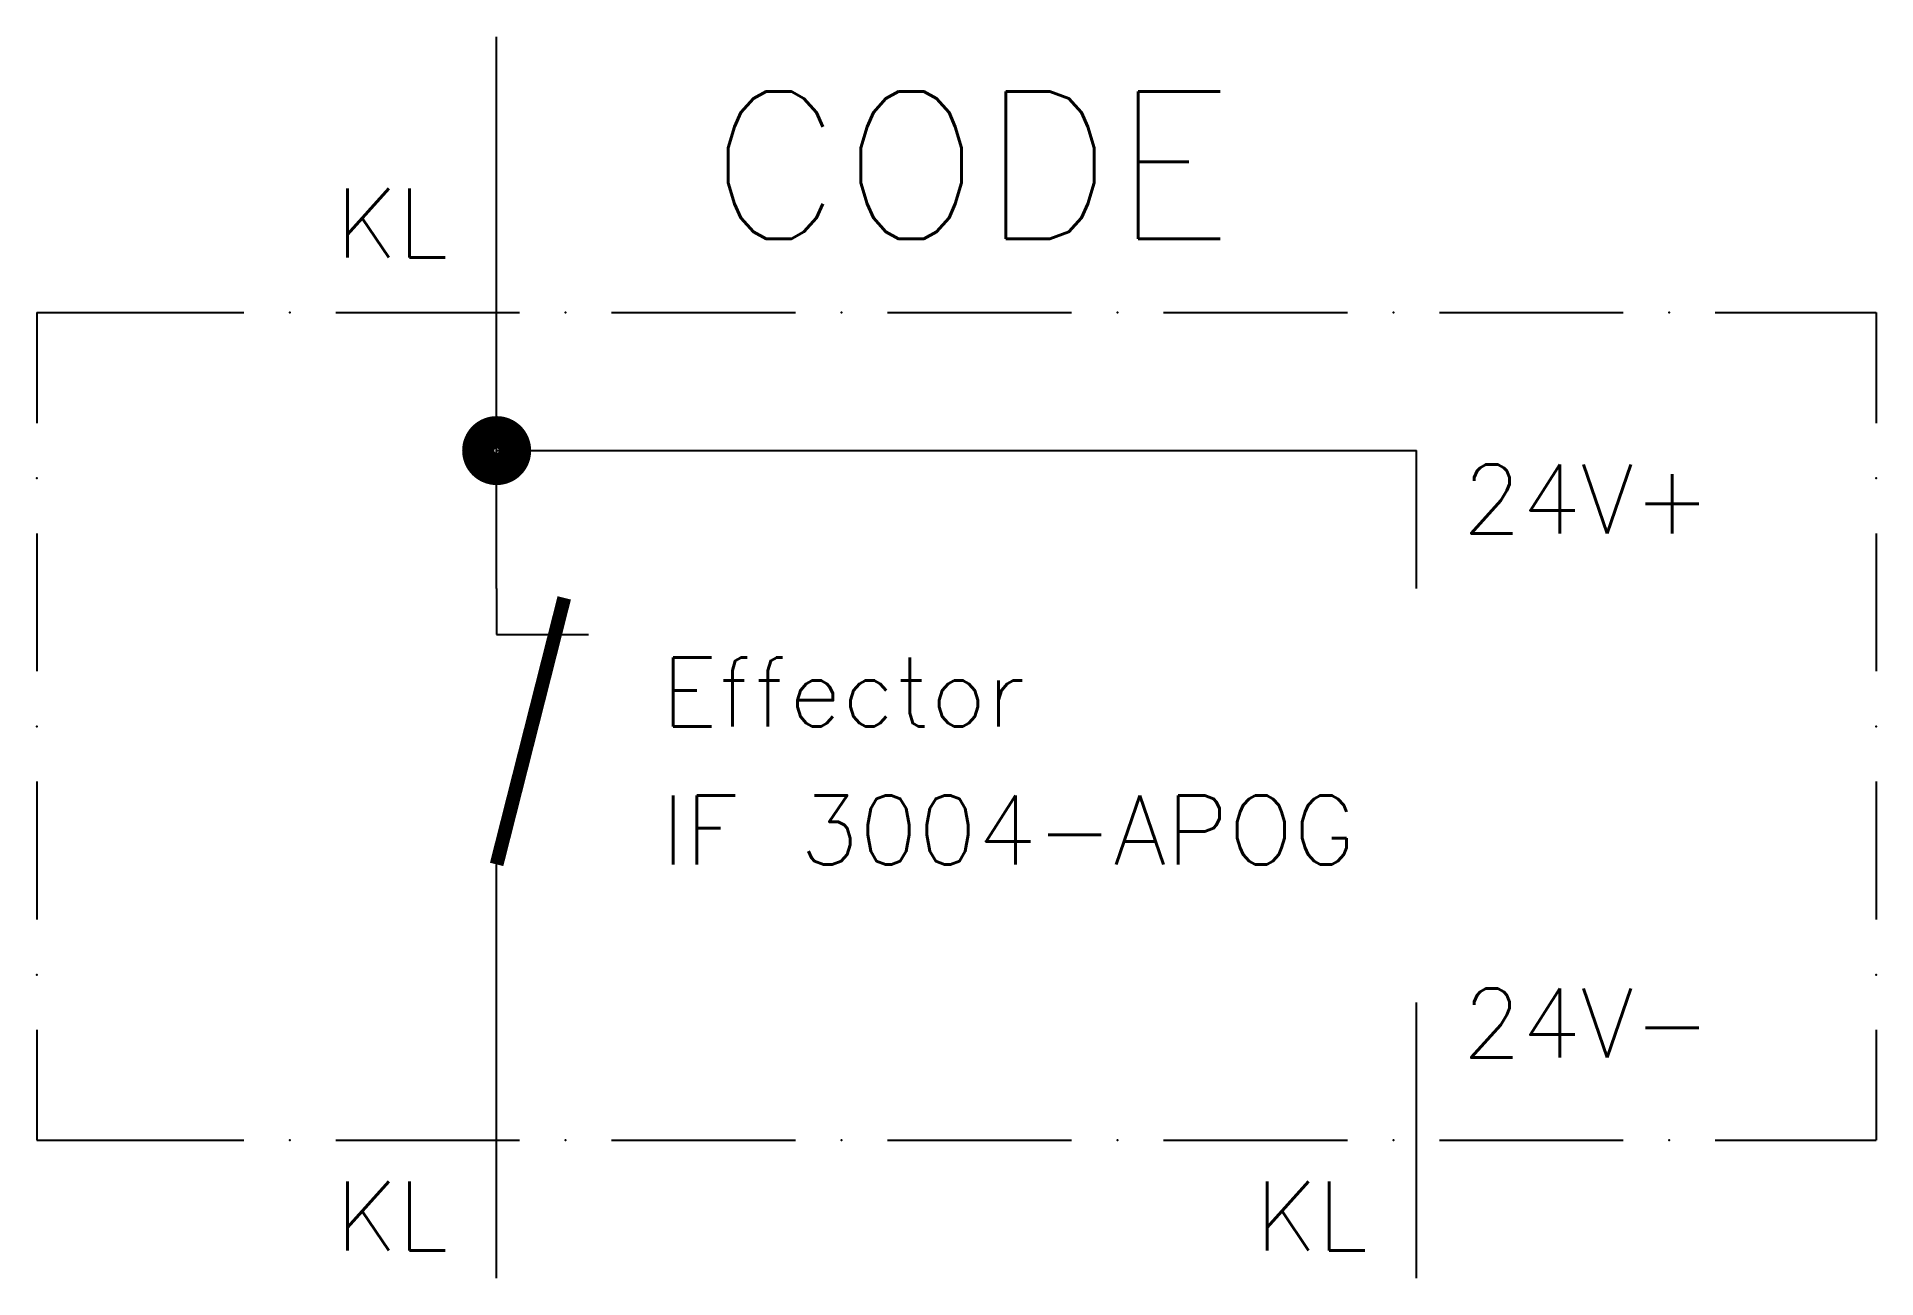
# Model space of a CAD drawing. Extents: x 15 to 55, y 15 to 42.
import ezdxf

# ---------------------------------------------------------------- set-up
doc = ezdxf.new("R2010")
doc.units = 0
doc.linetypes.add('DASHED', pattern=[0])
doc.layers.add('1', color=8, linetype='CONTINUOUS')
doc.layers.add('12', color=30, linetype='DASHED')
doc.styles.get("Standard").update_dxf_attribs({"font": 'txt.shx'})

msp = doc.modelspace()

# ---------------------------------------------------------------- linework, layer by layer
at = {"layer": '1', "color": 0}
for p, q in [((25, 30), (25, 42)), ((15, 36), (15, 33.6)), ((15, 36), (19.5, 36)), ((21.5, 36), (25.5, 36)), ((27.5, 36), (31.5, 36)), ((33.5, 36), (37.5, 36)), ((39.5, 36), (43.5, 36)), ((45.5, 36), (49.5, 36)), ((51.5, 36), (55, 36)), ((55, 36), (55, 33.6)), ((25, 33), (45, 33)), ((45, 30), (45, 33)), ((15, 31.2), (15, 28.2)), ((55, 31.2), (55, 28.2)), ((25, 30), (25, 29)), ((25, 29), (27, 29)), ((15, 25.8), (15, 22.8)), ((55, 25.8), (55, 22.8)), ((25, 15), (25, 24)), ((45, 15), (45, 21)), ((15, 20.4), (15, 18)), ((55, 20.4), (55, 18)), ((15, 18), (19.5, 18)), ((21.5, 18), (25.5, 18)), ((27.5, 18), (31.5, 18)), ((33.5, 18), (37.5, 18)), ((39.5, 18), (43.5, 18)), ((45.5, 18), (49.5, 18)), ((51.5, 18), (55, 18))]:
    msp.add_line(p, q, dxfattribs=at)
at = {"layer": '1', "color": 0, "const_width": 0.7}
msp.add_lwpolyline([(24.6, 33, 1), (25.4, 33, 1)], format="xyb", close=True, dxfattribs=at)
at = {"layer": '1', "color": 0, "const_width": 0.3}
msp.add_lwpolyline([(25, 24), (26.47, 29.796)], dxfattribs=at)
at = {"layer": '1', "color": 0}
for p in [(20.5, 36), (26.5, 36), (32.5, 36), (38.5, 36), (44.5, 36), (50.5, 36), (15, 32.4), (55, 32.4), (15, 27), (55, 27), (15, 21.6), (55, 21.6), (20.5, 18), (26.5, 18), (32.5, 18), (38.5, 18), (44.5, 18), (50.5, 18)]:
    msp.add_point(p, dxfattribs=at)

# ---------------------------------------------------------------- texts
for s, p in [('24V+', (46, 31.2)), ('Effector', (28.583, 27)), ('IF 3004-APOG', (28.583, 24)), ('24V-', (46, 19.8))]:
    msp.add_text(s, height=1.5, dxfattribs=at).set_placement(p)
for p, s in [((21.5, 37.2), 'br'), ((21.5, 15.6), 'zw'), ((41.5, 15.6), 'bl')]:
    msp.add_attdef('KL', p, s, height=1.5, dxfattribs=at)
at = {"layer": '12', "color": 0}
msp.add_attdef('CODE', (29.626, 37.607), '', height=3.2, dxfattribs=at)

doc.saveas('drawing.dxf')
